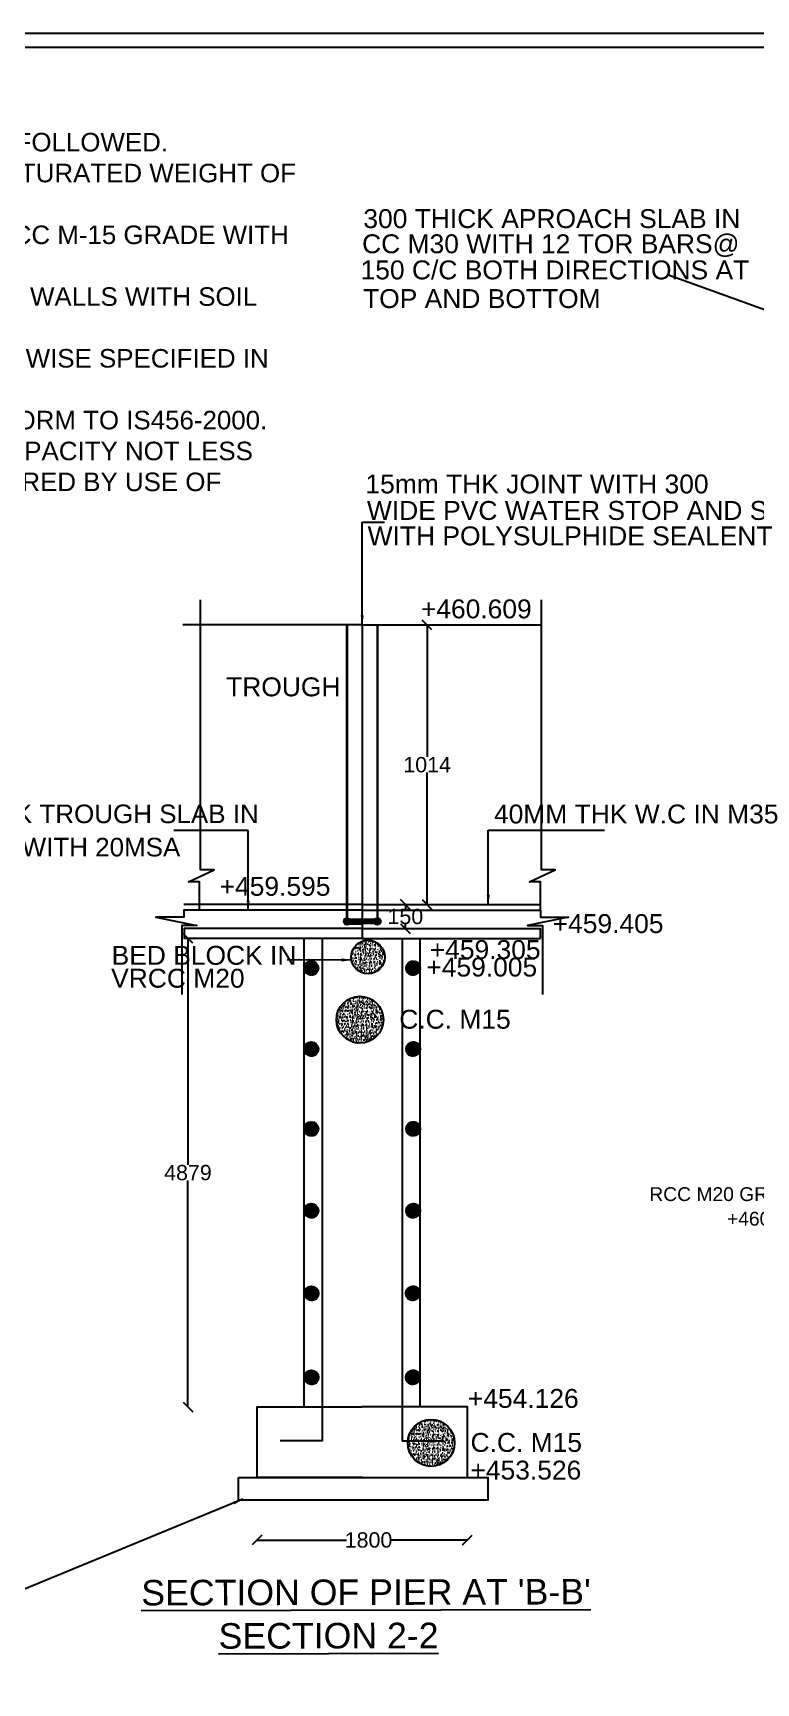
# Model space of a CAD drawing. Header units: millimetres. Extents: x 5124 to 6568637, y 2311 to 91879094.
# Drawn here: x 3546130 to 3553209, y 45947448 to 45963604 of the extents above; entities that cross this region are included whole.
import ezdxf

# ---------------------------------------------------------------- set-up
doc = ezdxf.new("R2010")
doc.units = ezdxf.units.MM
doc.header["$MEASUREMENT"] = 0
doc.linetypes.add('ACAD_ISO02W100', pattern=[15, 12, -3])
for name, color, linetype in [('DIMENSION', 7, 'Continuous'), ('DRAWING', 7, 'Continuous'), ('TEXT', 7, 'Continuous')]:
    doc.layers.add(name, color=color, linetype=linetype)
doc.styles.get("Standard").update_dxf_attribs({"font": 'arial.ttf', "height": 150})
doc.dimstyles.get("Standard").update_dxf_attribs({"dimtxt": 200, "dimasz": 110, "dimexe": 0.18, "dimexo": 0.0625, "dimgap": 0.09, "dimtad": 0, "dimtih": 1, "dimtoh": 1, "dimdec": 0, "dimzin": 0, "dimdsep": 46, "dimtxsty": 'Standard', "dimblk": 'OBLIQUE', "dimcen": 0.09, "dimse1": 1, "dimse2": 1, "dimadec": 0, "dimazin": 0, "dimtfac": 1, "dimtdec": 0, "dimtofl": 0, "dimtmove": 0, "dimatfit": 3, "dimfxl": 1, "dimtolj": 1, "dimtzin": 0, "dimarcsym": 0})

# ---------------------------------------------------------------- blocks, each defined once
blk = doc.blocks.new('_Oblique')
at = {"color": 0, "linetype": 'ByBlock', "lineweight": -2}
blk.add_line((-0.5, -0.5), (0.5, 0.5), dxfattribs=at)
blk = doc.blocks.new('*D74')
at = {"layer": 'Defpoints', "color": 0}
for p in [(3549939, 45957808), (3549989, 45957808), (3549939, 45955071)]:
    blk.add_point(p, dxfattribs=at)
at = {"layer": 'DIMENSION', "color": 0, "lineweight": -2}
for p, q in [((3549989, 45957808), (3549989, 45956516)), ((3549989, 45955071), (3549989, 45956363))]:
    blk.add_line(p, q, dxfattribs=at)
at = {"layer": 'DIMENSION', "color": 0, "lineweight": -2, "xscale": 95, "yscale": 95, "zscale": 95}
for p, rotation in [((3549989, 45957808), 90), ((3549989, 45955071), 270)]:
    blk.add_blockref('_Oblique', p, dxfattribs=dict(at, rotation=rotation))
at = {"layer": 'DIMENSION', "color": 0, "insert": (3549989, 45956439), "char_height": 150, "attachment_point": 5}
blk.add_mtext('\\A1;1014', dxfattribs=at)
blk = doc.blocks.new('*D75')
at = {"layer": 'Defpoints', "color": 0}
for p in [(3549769, 45955071), (3549776, 45955071), (3549769, 45954834)]:
    blk.add_point(p, dxfattribs=at)
at = {"layer": 'DIMENSION', "color": 0, "lineweight": -2}
for p, q in [((3549776, 45955071), (3549776, 45955029)), ((3549776, 45954834), (3549776, 45954876))]:
    blk.add_line(p, q, dxfattribs=at)
at = {"layer": 'DIMENSION', "color": 0, "lineweight": -2, "xscale": 95, "yscale": 95, "zscale": 95}
for p, rotation in [((3549776, 45955071), 90), ((3549776, 45954834), 270)]:
    blk.add_blockref('_Oblique', p, dxfattribs=dict(at, rotation=rotation))
at = {"layer": 'DIMENSION', "color": 0, "insert": (3549776, 45954953), "char_height": 150, "attachment_point": 5}
blk.add_mtext('\\A1;150', dxfattribs=at)
blk = doc.blocks.new('*D76')
at = {"layer": 'Defpoints', "color": 0}
for p in [(3547807, 45954739), (3547647, 45950151), (3548323, 45950151)]:
    blk.add_point(p, dxfattribs=at)
at = {"layer": 'DIMENSION', "color": 0, "lineweight": -2}
for p, q in [((3547647, 45954739), (3547647, 45952522)), ((3547647, 45950151), (3547647, 45952369))]:
    blk.add_line(p, q, dxfattribs=at)
at = {"layer": 'DIMENSION', "color": 0, "lineweight": -2, "xscale": 95, "yscale": 95, "zscale": 95}
for p, rotation in [((3547647, 45954739), 90), ((3547647, 45950151), 270)]:
    blk.add_blockref('_Oblique', p, dxfattribs=dict(at, rotation=rotation))
at = {"layer": 'DIMENSION', "color": 0, "insert": (3547647, 45952445), "char_height": 150, "attachment_point": 5}
blk.add_mtext('\\A1;4879', dxfattribs=at)
blk = doc.blocks.new('*D77')
at = {"layer": 'Defpoints', "color": 0}
for p in [(3548323, 45949459), (3550383, 45949459), (3550383, 45948848)]:
    blk.add_point(p, dxfattribs=at)
at = {"layer": 'TEXT', "color": 0, "lineweight": -2}
for p, q in [((3548323, 45948848), (3549198, 45948848)), ((3550383, 45948848), (3549631, 45948848))]:
    blk.add_line(p, q, dxfattribs=at)
at = {"layer": 'TEXT', "color": 0, "lineweight": -2, "xscale": 95, "yscale": 95, "zscale": 95, "rotation": 180}
blk.add_blockref('_Oblique', (3548323, 45948848), dxfattribs=at)
at = {"layer": 'TEXT', "color": 0, "lineweight": -2, "xscale": 95, "yscale": 95, "zscale": 95}
blk.add_blockref('_Oblique', (3550383, 45948848), dxfattribs=at)
at = {"layer": 'TEXT', "color": 0, "insert": (3549415, 45948848), "char_height": 150, "attachment_point": 5}
blk.add_mtext('\\A1;1800', dxfattribs=at)

msp = doc.modelspace()

# ---------------------------------------------------------------- hatches: boundary and pattern name
at = {"layer": 'DRAWING'}
h = msp.add_hatch(dxfattribs=at)
h.set_pattern_fill('ANSI31', color=256, scale=0.925156, style=0)
h.set_pattern_definition([(45, (312913.34648, 3438970.99909), (-0.08177299225794, 0.08177299225794), [])])
h.paths.add_polyline_path([(3549172.6, 45954905.2, 1), (3549236.1, 45954905.2, 1)])
h.paths.add_polyline_path([(3549353.1, 45954883.2), (3549353.1, 45954927.6), (3549226.8, 45954927.6, -0.198666), (3549236.1, 45954905.2, -0.1933262), (3549227.3, 45954883.2)])
h = msp.add_hatch(dxfattribs=at)
h.set_pattern_fill('ANSI31', color=256, scale=0.925156, style=0)
h.set_pattern_definition([(135, (6785792.85933, 3438970.99909), (0.08177299225794, 0.08177299225794), [])])
h.paths.add_polyline_path([(3549533.6, 45954905.2, -1), (3549470.1, 45954905.2, -1)])
h.paths.add_polyline_path([(3549353.1, 45954883.2), (3549353.1, 45954927.6), (3549479.4, 45954927.6, 0.198666), (3549470.1, 45954905.2, 0.1933262), (3549478.9, 45954883.2)])
h = msp.add_hatch(dxfattribs=at)
h.set_pattern_fill('AR-CONC,_O', color=256, scale=9.251558)
h.set_pattern_definition([(50, (371717.94, 3433736.473), (66.357741625, -5.80555015), [6.93866848, -76.32535329]), (355, (371717.94, 3433736.47), (-12.83666007, 69.58949133), [5.55093478, -61.06028263]), (100.4514, (371723.47, 3433735.99), (53.52113084, 63.78389894), [5.89696063, -64.86656898]), (46.1842, (371717.94, 3433754.98), (98.73642435, -15.31308757), [10.40800272, -114.48802994]), (96.6356, (371726.17, 3433753.7), (86.47086207, 90.12107957), [8.84544122, -97.29983793]), (351.1842, (371717.94, 3433754.98), (86.47079172, 90.1211471), [8.32640218, -91.59042395]), (21, (371727.19, 3433750.35), (55.22320198, -37.24852009), [6.93866848, -76.32535329]), (326, (371727.19, 3433750.35), (22.510459, 67.08767682), [5.55093478, -61.06028263]), (71.4514, (371731.794, 3433747.246), (77.7336836, 29.83909589), [5.89696063, -64.86656898]), (37.5, (371717.94, 3433736.473), (1.124976064, 30.797867882), [0, -60.320157997, 0, -61.985438432, 0, -61.291571584]), (7.5, (371717.94, 3433736.473), (24.33803077, 36.489228185), [0, -35.340951464, 0, -58.9324243, 0, -23.360183887]), (327.5, (371697.31, 3433736.473), (49.386892166, -2.086677035), [0, -23.128894937, 0, -72.162152205, 0, -95.75362504]), (317.5, (371688.06, 3433736.473), (53.95380656, 9.261270476), [0, -30.06756342, 0, -47.92307031, 0, -67.998951116])])
h.paths.add_polyline_path([(3549245.9, 45954556.3, 1), (3549574.7, 45954556.3, 1)])
h = msp.add_hatch(dxfattribs=at)
h.set_pattern_fill('ANSI31', color=256, scale=0.925156, style=0)
h.set_pattern_definition([(45, (312910.72838, 3439106.52083), (-0.08177299225794, 0.08177299225794), [])])
h.paths.add_polyline_path([(3548923.8, 45954448.1, 1), (3548784.6, 45954448.1, 1)])
h = msp.add_hatch(dxfattribs=at)
h.set_pattern_fill('ANSI31', color=256, scale=0.925156, style=0)
h.set_pattern_definition([(135, (6785795.47744, 3439106.52083), (0.08177299225794, 0.08177299225794), [])])
h.paths.add_polyline_path([(3549921.6, 45954448.1, 1), (3549782.4, 45954448.1, 1)])
h = msp.add_hatch(dxfattribs=at)
h.set_pattern_fill('AR-CONC,_O', color=256, scale=9.251558)
h.set_pattern_definition([(50, (371638.434, 3433122.82), (66.357741625, -5.80555015), [6.93866848, -76.32535329]), (355, (371638.434, 3433122.82), (-12.83666007, 69.58949133), [5.55093478, -61.06028263]), (100.4514, (371643.964, 3433122.337), (53.52113084, 63.78389894), [5.89696063, -64.86656898]), (46.1842, (371638.434, 3433141.32), (98.73642435, -15.31308757), [10.40800272, -114.48802994]), (96.6356, (371646.66, 3433140.05), (86.47086207, 90.12107957), [8.84544122, -97.29983793]), (351.1842, (371638.43, 3433141.32), (86.47079172, 90.1211471), [8.32640218, -91.59042395]), (21, (371647.686, 3433136.7), (55.22320198, -37.24852009), [6.93866848, -76.32535329]), (326, (371647.686, 3433136.7), (22.510459, 67.08767682), [5.55093478, -61.06028263]), (71.4514, (371652.29, 3433133.594), (77.7336836, 29.83909589), [5.89696063, -64.86656898]), (37.5, (371638.434, 3433122.82), (1.124976064, 30.797867882), [0, -60.320157997, 0, -61.985438432, 0, -61.291571584]), (7.5, (371638.434, 3433122.82), (24.33803077, 36.489228185), [0, -35.340951464, 0, -58.9324243, 0, -23.360183887]), (327.5, (371617.803, 3433122.82), (49.386892166, -2.086677035), [0, -23.128894937, 0, -72.162152205, 0, -95.75362504]), (317.5, (371608.55, 3433122.82), (53.95380656, 9.261270476), [0, -30.06756342, 0, -47.92307031, 0, -67.998951116])])
h.paths.add_polyline_path([(3549101.4, 45953942.6, 1), (3549560.3, 45953942.6, 1)])
h = msp.add_hatch(dxfattribs=at)
h.set_pattern_fill('ANSI31', color=256, scale=0.925156, style=0)
h.set_pattern_definition([(45, (312910.72838, 3438314.07863), (-0.08177299225794, 0.08177299225794), [])])
h.paths.add_polyline_path([(3548923.8, 45953655.7, 1), (3548784.6, 45953655.7, 1)])
h = msp.add_hatch(dxfattribs=at)
h.set_pattern_fill('ANSI31', color=256, scale=0.925156, style=0)
h.set_pattern_definition([(135, (6785795.47744, 3438314.07863), (0.08177299225794, 0.08177299225794), [])])
h.paths.add_polyline_path([(3549921.6, 45953655.7, 1), (3549782.4, 45953655.7, 1)])
h = msp.add_hatch(dxfattribs=at)
h.set_pattern_fill('ANSI31', color=256, scale=0.925156, style=0)
h.set_pattern_definition([(45, (312910.72838, 3437532.54147), (-0.08177299225794, 0.08177299225794), [])])
h.paths.add_polyline_path([(3548923.8, 45952874.2, 1), (3548784.6, 45952874.2, 1)])
h = msp.add_hatch(dxfattribs=at)
h.set_pattern_fill('ANSI31', color=256, scale=0.925156, style=0)
h.set_pattern_definition([(135, (6785795.47744, 3437532.54147), (0.08177299225794, 0.08177299225794), [])])
h.paths.add_polyline_path([(3549921.6, 45952874.2, 1), (3549782.4, 45952874.2, 1)])
h = msp.add_hatch(dxfattribs=at)
h.set_pattern_fill('ANSI31', color=256, scale=0.925156, style=0)
h.set_pattern_definition([(45, (312910.72838, 3436730.65494), (-0.08177299225794, 0.08177299225794), [])])
h.paths.add_polyline_path([(3548923.8, 45952072.3, 1), (3548784.6, 45952072.3, 1)])
h = msp.add_hatch(dxfattribs=at)
h.set_pattern_fill('ANSI31', color=256, scale=0.925156, style=0)
h.set_pattern_definition([(135, (6785795.47744, 3436730.65494), (0.08177299225794, 0.08177299225794), [])])
h.paths.add_polyline_path([(3549921.6, 45952072.3, 1), (3549782.4, 45952072.3, 1)])
h = msp.add_hatch(dxfattribs=at)
h.set_pattern_fill('ANSI31', color=256, scale=0.925156, style=0)
h.set_pattern_definition([(45, (312913.34648, 3435922.2959), (-0.08177299225794, 0.08177299225794), [])])
h.paths.add_polyline_path([(3548926.5, 45951263.9, 1), (3548787.2, 45951263.9, 1)])
h = msp.add_hatch(dxfattribs=at)
h.set_pattern_fill('ANSI31', color=256, scale=0.925156, style=0)
h.set_pattern_definition([(135, (6785792.85933, 3435922.2959), (0.08177299225794, 0.08177299225794), [])])
h.paths.add_polyline_path([(3549919, 45951263.9, 1), (3549779.8, 45951263.9, 1)])
h = msp.add_hatch(dxfattribs=at)
h.set_pattern_fill('ANSI31', color=256, scale=0.925156, style=0)
h.set_pattern_definition([(45, (312913.34648, 3435100.11035), (-0.08177299225794, 0.08177299225794), [])])
h.paths.add_polyline_path([(3548926.5, 45950441.7, 1), (3548787.2, 45950441.7, 1)])
h = msp.add_hatch(dxfattribs=at)
h.set_pattern_fill('ANSI31', color=256, scale=0.925156, style=0)
h.set_pattern_definition([(135, (6785792.85933, 3435100.11035), (0.08177299225794, 0.08177299225794), [])])
h.paths.add_polyline_path([(3549919, 45950441.7, 1), (3549779.8, 45950441.7, 1)])
h = msp.add_hatch(dxfattribs=at)
h.set_pattern_fill('AR-CONC,_O', color=256, scale=9.251558)
h.set_pattern_definition([(50, (372336.34, 3428979.28), (66.357741625, -5.80555015), [6.93866848, -76.32535329]), (355, (372336.34, 3428979.28), (-12.83666007, 69.58949133), [5.55093478, -61.06028263]), (100.4514, (372341.87, 3428978.794), (53.52113084, 63.78389894), [5.89696063, -64.86656898]), (46.1842, (372336.34, 3428997.78), (98.73642435, -15.31308757), [10.40800272, -114.48802994]), (96.6356, (372344.57, 3428996.51), (86.47086207, 90.12107957), [8.84544122, -97.29983793]), (351.1842, (372336.34, 3428997.78), (86.47079172, 90.1211471), [8.32640218, -91.59042395]), (21, (372345.59, 3428993.156), (55.22320198, -37.24852009), [6.93866848, -76.32535329]), (326, (372345.59, 3428993.156), (22.510459, 67.08767682), [5.55093478, -61.06028263]), (71.4514, (372350.195, 3428990.05), (77.7336836, 29.83909589), [5.89696063, -64.86656898]), (37.5, (372336.34, 3428979.278), (1.124976064, 30.797867882), [0, -60.320157997, 0, -61.985438432, 0, -61.291571584]), (7.5, (372336.34, 3428979.278), (24.33803077, 36.489228185), [0, -35.340951464, 0, -58.9324243, 0, -23.360183887]), (327.5, (372315.71, 3428979.278), (49.386892166, -2.086677035), [0, -23.128894937, 0, -72.162152205, 0, -95.75362504]), (317.5, (372306.46, 3428979.28), (53.95380656, 9.261270476), [0, -30.06756342, 0, -47.92307031, 0, -67.998951116])])
h.paths.add_polyline_path([(3549799.3, 45949799.1, 1), (3550258.2, 45949799.1, 1)])

# ---------------------------------------------------------------- linework, layer by layer
for points in [[(3536025.3, 45963604.1), (3578203.1, 45963604.1), (3578203.1, 45932836.7), (3536025.3, 45932836.7)], [(3536164.1, 45963465.3), (3578064.3, 45963465.3), (3578064.3, 45932975.5), (3536164.1, 45932975.5)], [(3548143.3, 45949459.1), (3550582.2, 45949459.1), (3550582.2, 45949238.5), (3548143.3, 45949238.5)]]:
    msp.add_lwpolyline(points, close=True, dxfattribs=at)
for points in [[(3547760, 45955014.3), (3547760, 45955291.7), (3547651.4, 45955291.7), (3547903.2, 45955411.4), (3547769.2, 45955411.4), (3547769.2, 45958055.6)], [(3551099, 45955014.3), (3551099, 45955291.7), (3550990.4, 45955291.7), (3551242.1, 45955411.4), (3551108.1, 45955411.4), (3551108.1, 45958055.6)], [(3549353.1, 45957807.7), (3547598.1, 45957807.7)], [(3549353.1, 45957807.7), (3549353.1, 45954739.5)], [(3549353.1, 45957807.7), (3551108.1, 45957807.7)], [(3549353.1, 45955014.3), (3547607.2, 45955014.3), (3547607.2, 45954948.5), (3547333.7, 45954948.5), (3547733.9, 45954865.8), (3547588.3, 45954865.8), (3547588.3, 45954189.3)], [(3549353.1, 45955070.8), (3547607.2, 45955070.8)], [(3549353.1, 45955070.8), (3551099, 45955070.8)], [(3549353.1, 45955014.3), (3551099, 45955014.3), (3551099, 45954948.5), (3551372.5, 45954948.5), (3550972.3, 45954865.8), (3551117.9, 45954865.8), (3551117.9, 45954189.3)], [(3549353.1, 45954834.3), (3547610.5, 45954834.3), (3547610.5, 45954739.5)], [(3549226.8, 45954927.6), (3549353.1, 45954927.6)], [(3549227.3, 45954883.2), (3549353.1, 45954883.2)], [(3549353.1, 45954834.3), (3551095.7, 45954834.3), (3551095.7, 45954739.5)], [(3549353.1, 45954739.5), (3547608.1, 45954739.5)], [(3548962.8, 45954739.5), (3548962.8, 45949818.7), (3548551.4, 45949818.7)], [(3548784.6, 45950151.2), (3548784.6, 45954739.5)], [(3548784.6, 45954387.6), (3548784.6, 45954739.5)], [(3549353.1, 45954739.5), (3551098.1, 45954739.5)], [(3549743.4, 45954739.5), (3549743.4, 45949818.7), (3550154.8, 45949818.7)], [(3549921.6, 45950151.2), (3549921.6, 45954739.5)], [(3549921.6, 45954387.6), (3549921.6, 45954739.5)], [(3549353.1, 45949459.1), (3548323.2, 45949459.1), (3548323.2, 45950151.2), (3549353.1, 45950151.2)], [(3549353.1, 45949459.1), (3550383, 45949459.1), (3550383, 45950151.2), (3549353.1, 45950151.2)]]:
    msp.add_lwpolyline(points, dxfattribs=at)
at = {"layer": 'DRAWING', "linetype": 'ACAD_ISO02W100', "ltscale": 20, "const_width": 23.1}
for points in [[(3549204.4, 45954937), (3549204.4, 45957807.7)], [(3549501.9, 45954937), (3549501.9, 45957807.7)]]:
    msp.add_lwpolyline(points, dxfattribs=at)
at = {"layer": 'DRAWING'}
for centre, radius in [((3549204.4, 45954905.2), 31.8), ((3549501.9, 45954905.2), 31.8), ((3549410.3, 45954556.3), 164.4), ((3548854.2, 45954448.1), 69.6), ((3549852, 45954448.1), 69.6), ((3549330.8, 45953942.6), 229.5), ((3548854.2, 45953655.7), 69.6), ((3549852, 45953655.7), 69.6), ((3548854.2, 45952874.2), 69.6), ((3549852, 45952874.2), 69.6), ((3548854.2, 45952072.3), 69.6), ((3549852, 45952072.3), 69.6), ((3548856.8, 45951263.9), 69.6), ((3549849.4, 45951263.9), 69.6), ((3548856.8, 45950441.7), 69.6), ((3549849.4, 45950441.7), 69.6), ((3550028.7, 45949799.1), 229.5)]:
    msp.add_circle(centre, radius, dxfattribs=at)

# ---------------------------------------------------------------- texts
at = {"layer": 'DRAWING', "insert": (3536978.2, 45963358.7), "char_height": 192.6615, "width": 11694.13, "attachment_point": 1}
msp.add_mtext('{\\H1.3398x;\\LNOTE:\\P\\H0.70268x;\\l1.ALL DIMENSIONS ARE IN MM AND ALL LEVELS ARE IN M.\\P2.DO NOT SCALE THE DRAWING,WRITTEN DIMENSIONS ONLY SHALL BE FOLLOWED.\\P3.WINGS,RETURNS ARE DESIGNED AS PER TVA PROCEDURE TAKING SATURATED WEIGHT OF EARTH AS 2.IT/CUM AND ANGLE OF REPOSE AS 28 DEGREES.\\P4.WINGS,RETURNS,DROP WALLS AND THEIR FOUNDATION SHALL BE IN CC M-15 GRADE WITH 40 MM MSA WELL GRADED.\\P5.BACK FILLING SHALL BE DONE SIMULTANEOUSLY WITH RISING OF THE WALLS WITH SOIL OF PI VALUE NOT LESS THAN 28 D\\P6.CLEAR COVER FOR REINFORCEMENT SHALL BE 40 MM UNLESS OTHERWISE SPECIFIED IN THE DRAWING.\\P7.MATERIALS AND WORKMENSHIP OF CEMENT CONCRETE SHALL CONFORM TO IS456-2000.\\P8.CONCRETE SHALL BE PREPARED IN THE MECHANACIAL MIXERS OF CAPACITY NOT LESS THAN 200 LITERS.PROPER COMPACTION OF CONCRETE SHALL BE ENSURED BY USE OF FORM AND NEEDLE VIBRATORS.}', dxfattribs=at)
at = {"layer": 'TEXT'}
for s, height, p in [('300 THICK APROACH SLAB IN ', 185.031, (3549364.6, 45961694.2)), ('CC M30 WITH 12 TOR BARS@', 185.031, (3549352.2, 45961447.7)), ('150 C/C BOTH DIRECTIONS AT', 185.031, (3549337.3, 45961191.9)), ('TOP AND BOTTOM', 185.031, (3549361.6, 45960911.3)), ('15mm THK JOINT WITH 300', 185.031, (3549384.5, 45959096.1)), ('WIDE PVC WATER STOP AND SELED', 185.031, (3549399.6, 45958836.5)), ('WITH POLYSULPHIDE SEALENT', 185.031, (3549406.5, 45958587.8)), ('+460.609', 185.03, (3549927.8, 45957873.1)), ('TROUGH', 185.03, (3548020.8, 45957109.5)), ('150mm THK TROUGH SLAB IN', 181.996, (3544695.9, 45955867.6)), ('40MM THK W.C IN M35', 185.031, (3550643.4, 45955864.6)), ('VRCC M30 WITH 20MSA', 181.996, (3544662.5, 45955541.8)), ('+459.595', 185.03, (3547957.3, 45955156.3)), ('+459.405', 185.03, (3551218.3, 45954791.5)), ('BED BLOCK IN', 185.031, (3546899.8, 45954480.8)), ('+459.305', 185.03, (3550014.6, 45954537.1)), ('+459.005', 185.03, (3549981.5, 45954365.8)), ('VRCC M20', 185.03, (3546895, 45954256.5)), (' C.C. M15  ', 185.031, (3549644.3, 45953855)), ('RCC M20 GRADE', 135.049, (3552164.4, 45952167.6)), ('+460.595', 135.05, (3552924.3, 45951926.9)), ('+454.126', 185.03, (3550387.8, 45950142.2)), (' C.C. M15  ', 185.031, (3550342.2, 45949711.4)), ('+453.526', 185.03, (3550413.1, 45949440.3))]:
    msp.add_text(s, height=height, dxfattribs=at).set_placement(p)
for s, p in [("%%USECTION OF PIER AT 'B-B'", (3547190.5, 45948207.1)), ('%%USECTION 2-2', (3547947.2, 45947783.9))]:
    msp.add_text(s, height=250, rotation=0.1412, dxfattribs=at).set_placement(p)

# ---------------------------------------------------------------- dimensions: what is measured, and where the dimension line sits
at = {"layer": 'DIMENSION'}
for base, p1, p2, text, override, picture, middle in [((3549988.8, 45957807.7), (3549938.7, 45955070.8), (3549938.7, 45957807.7), '1014', {"dimasz": 95, "dimfxl": 2000, "dimarcsym": 1}, '*D74', (3549988.8, 45956439.2)), ((3549776.5, 45955070.8), (3549769.2, 45954834.3), (3549769.2, 45955070.8), '150', {"dimasz": 95, "dimfxl": 2000, "dimarcsym": 1}, '*D75', (3549776.5, 45954952.5)), ((3547647.2, 45950151.2), (3547806.7, 45954739.5), (3548323.2, 45950151.2), '4879', {"dimtxt": 400, "dimasz": 95, "dimfxl": 2000, "dimarcsym": 1}, '*D76', (3547647.2, 45952445.3))]:
    dim = msp.add_linear_dim(base=base, p1=p1, p2=p2, angle=90, text=text, dimstyle='Standard', override=override, dxfattribs=at)
    dim.commit()
    dim.dimension.update_dxf_attribs({"geometry": picture, "text_midpoint": middle})
at = {"layer": 'TEXT'}
dim = msp.add_linear_dim(base=(3550383, 45948848.3), p1=(3548323.2, 45949459.1), p2=(3550383, 45949459.1), text='1800', dimstyle='Standard', override={"dimasz": 95, "dimfxl": 2000, "dimarcsym": 1}, dxfattribs=at)
dim.commit()
dim.dimension.update_dxf_attribs({"geometry": '*D77', "text_midpoint": (3549414.7, 45948848.3), "dimtype": 160})

# ---------------------------------------------------------------- leaders
at = {"layer": 'DIMENSION'}
for points in [[(3549353.1, 45957807.7), (3549353.1, 45958815.2), (3549572, 45958815.2)], [(3548236.7, 45955014.3), (3548236.7, 45955796.5), (3547507.8, 45955796.5)], [(3550587.7, 45955070.8), (3550587.7, 45955798), (3551726.6, 45955798)], [(3548185.1, 45949247.9), (3544343, 45947667.7)]]:
    msp.add_leader(points, dimstyle='Standard', override={"dimasz": 95, "dimgap": 0.09, "dimtad": 0, "dimfxl": 2000, "dimarcsym": 1}, dxfattribs=at)
at = {"layer": 'DRAWING'}
for points in [[(3554411, 45960490.6), (3552341.3, 45961235.2)], [(3549248.5, 45954527.2), (3548619.5, 45954528.6)]]:
    msp.add_leader(points, dimstyle='Standard', override={"dimasz": 95, "dimgap": 0.09, "dimtad": 0, "dimfxl": 2000, "dimarcsym": 1}, dxfattribs=at)

doc.saveas('drawing.dxf')
